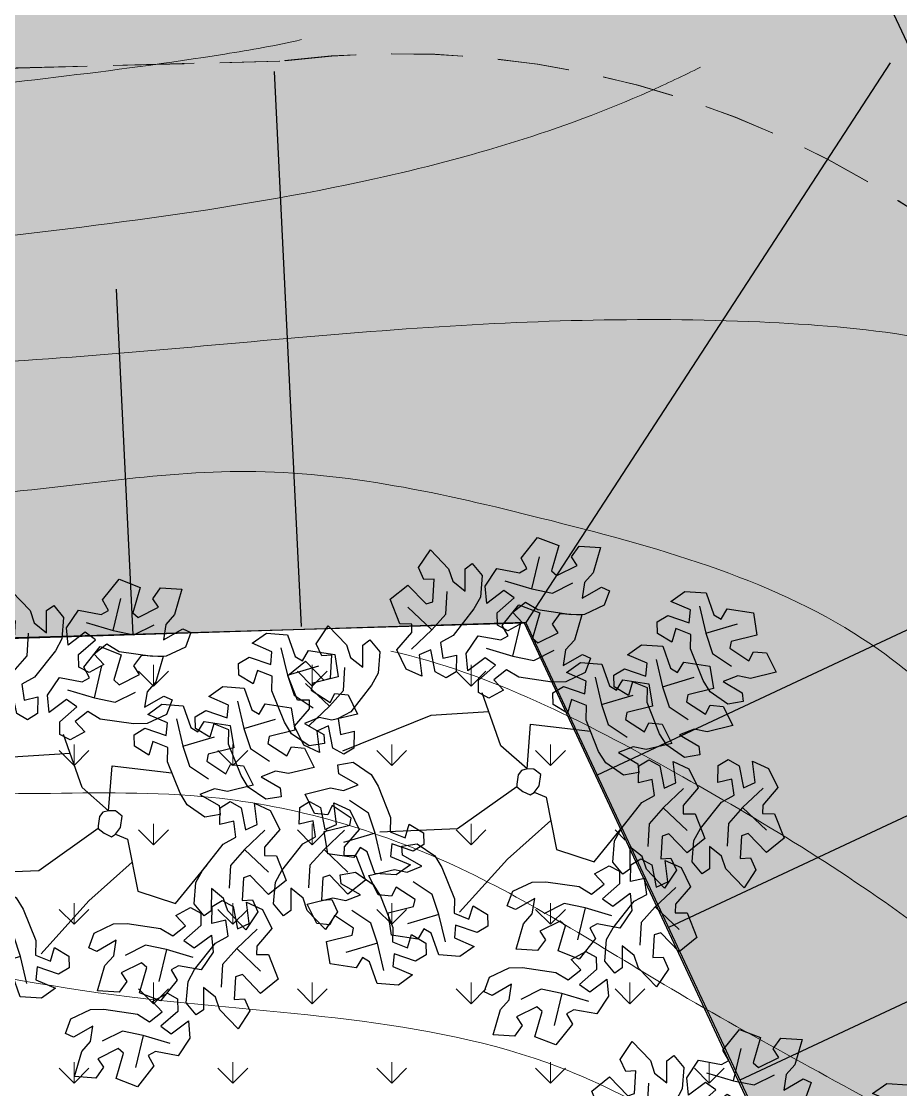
# Model space of a CAD drawing. Header units: millimetres. Extents: x 5637 to 6048, y 3385 to 3927.
# Drawn here: x 5797.06 to 5804.89, y 3636.44 to 3645.96 of the extents above; entities that cross this region are included whole.
import ezdxf

# ---------------------------------------------------------------- set-up
doc = ezdxf.new("R2010")
doc.units = ezdxf.units.MM
doc.linetypes.add('HIDDEN', pattern=[9.525, 6.35, -3.175])
doc.layers.add('Contour Lines', color=253, linetype='Continuous')
doc.layers.add('dr', color=7, linetype='Continuous', lineweight=30, true_color=0x424d8a)
doc.layers.add('hatch', color=253, linetype='Continuous', lineweight=13)
doc.layers.add('project gr', color=250, linetype='Continuous', lineweight=30)
doc.layers.add('plants1', color=7, linetype='Continuous', true_color=0x89ee5d)
pattern_1 = [(45, (2816.3681, -1263.7476), (-0.265165043, 0.265165043), []), (135, (2816.3681, -1263.7476), (-0.79549513, 0.265165043), [0.9375, -0.5625])]

# ---------------------------------------------------------------- blocks, each defined once
blk = doc.blocks.new('212')
at = {"color": 48, "linetype": 'Continuous'}
for p, q in [((2813.1601, 4856.9886), (2813.3069, 4857.1727)), ((2813.3069, 4857.1727), (2813.4948, 4857.1)), ((2812.2458, 4856.9048), (2812.3522, 4857.0638)), ((2812.3522, 4857.0638), (2812.5143, 4856.8949)), ((2813.4948, 4857.1), (2813.4298, 4856.875)), ((2813.6078, 4856.9997), (2813.6765, 4857.0958)), ((2813.6765, 4857.0958), (2813.8674, 4857.0832)), ((2813.8674, 4857.0832), (2813.8022, 4856.8583)), ((2812.6605, 4856.894), (2812.7249, 4856.9402)), ((2812.7249, 4856.9402), (2812.8134, 4856.8335)), ((2813.212, 4856.8952), (2813.1601, 4856.9886)), ((2813.1601, 4856.9886), (2813.1601, 4856.9886)), ((2813.2548, 4856.7158), (2813.3231, 4857.0011)), ((2813.4769, 4856.8331), (2813.6581, 4856.9236)), ((2813.6581, 4856.9236), (2813.6078, 4856.9997)), ((2812.2947, 4856.7971), (2812.2458, 4856.9048)), ((2812.5143, 4856.8949), (2812.5514, 4856.7833)), ((2812.6603, 4856.6959), (2812.6605, 4856.894)), ((2812.8134, 4856.8335), (2812.7975, 4856.6423)), ((2812.8385, 4856.74), (2812.9445, 4856.8973)), ((2812.9445, 4856.8973), (2813.1465, 4856.8593)), ((2813.1465, 4856.8593), (2813.212, 4856.8952)), ((2813.4298, 4856.875), (2813.4769, 4856.8331)), ((2813.8022, 4856.8583), (2813.7242, 4856.7704)), ((2811.9945, 4856.6231), (2812.1513, 4856.7495)), ((2812.1513, 4856.7495), (2812.3137, 4856.5806)), ((2812.3858, 4856.8027), (2812.2947, 4856.7971)), ((2812.3735, 4856.6005), (2812.3858, 4856.8027)), ((2812.5514, 4856.7833), (2812.6603, 4856.6959)), ((2812.853, 4856.5858), (2812.8385, 4856.74)), ((2813.0152, 4856.7872), (2813.2548, 4856.7158)), ((2813.4396, 4856.6776), (2813.621, 4856.7679)), ((2813.7242, 4856.7704), (2813.7029, 4856.6324)), ((2813.7029, 4856.6324), (2813.8746, 4856.7314)), ((2813.8746, 4856.7314), (2813.9467, 4856.6986)), ((2812.4896, 4856.4905), (2812.5021, 4856.6927)), ((2812.7975, 4856.6423), (2812.7398, 4856.5365)), ((2813.0061, 4856.7012), (2812.853, 4856.5858)), ((2812.9472, 4856.5021), (2813.0985, 4856.6346)), ((2813.0985, 4856.6346), (2813.0061, 4856.7012)), ((2813.2548, 4856.7158), (2813.4396, 4856.6776)), ((2813.9467, 4856.6986), (2813.8986, 4856.5687)), ((2814.4924, 4856.6022), (2814.6188, 4856.6919)), ((2814.6188, 4856.6919), (2814.808, 4856.6787)), ((2814.808, 4856.6787), (2814.8761, 4856.4848)), ((2812.0805, 4856.4039), (2811.9945, 4856.6231)), ((2812.3641, 4856.3496), (2812.1511, 4856.5513)), ((2812.3137, 4856.5806), (2812.3735, 4856.6005)), ((2812.7398, 4856.5365), (2812.5536, 4856.3004)), ((2812.9921, 4856.3892), (2813.139, 4856.5733)), ((2813.1974, 4856.5941), (2813.0847, 4856.5055)), ((2813.139, 4856.5733), (2813.3268, 4856.5007)), ((2813.3071, 4856.5271), (2813.1974, 4856.5941)), ((2813.8986, 4856.5687), (2813.7251, 4856.4869)), ((2814.6689, 4856.5273), (2814.4924, 4856.6022)), ((2814.748, 4856.5624), (2814.806, 4856.3193)), ((2814.9399, 4856.446), (2814.9948, 4856.5377)), ((2814.9948, 4856.5377), (2814.9948, 4856.5377)), ((2814.9948, 4856.5377), (2815.2277, 4856.5026)), ((2812.3641, 4856.3496), (2812.4896, 4856.4905)), ((2812.949, 4856.3905), (2812.9472, 4856.5021)), ((2812.9472, 4856.5021), (2812.9472, 4856.5021)), ((2813.0847, 4856.5055), (2813.1712, 4856.4132)), ((2813.3268, 4856.5007), (2813.2618, 4856.2756)), ((2813.6045, 4856.4839), (2813.3071, 4856.5271)), ((2813.4398, 4856.4003), (2813.5086, 4856.4965)), ((2813.5086, 4856.4965), (2813.6995, 4856.4839)), ((2813.7251, 4856.4869), (2813.6045, 4856.4839)), ((2813.6995, 4856.4839), (2813.6343, 4856.259)), ((2814.3713, 4856.4215), (2814.4671, 4856.4788)), ((2814.4671, 4856.4788), (2814.4671, 4856.4788)), ((2814.4671, 4856.4788), (2814.6575, 4856.4141)), ((2814.6575, 4856.4141), (2814.6689, 4856.5273)), ((2814.8761, 4856.4848), (2814.9399, 4856.446)), ((2815.2277, 4856.5026), (2815.2587, 4856.3036)), ((2811.3348, 4856.2256), (2811.4412, 4856.3846)), ((2811.4412, 4856.3846), (2811.6033, 4856.2158)), ((2812.1873, 4856.4022), (2812.0805, 4856.4039)), ((2812.0805, 4856.4039), (2812.0805, 4856.4039)), ((2812.1825, 4856.1778), (2812.3641, 4856.3496)), ((2812.1857, 4856.3275), (2812.1873, 4856.4022)), ((2813.0399, 4856.3411), (2812.949, 4856.3905)), ((2813.0441, 4856.2959), (2812.9921, 4856.3892)), ((2812.9921, 4856.3892), (2812.9921, 4856.3892)), ((2813.1712, 4856.4132), (2813.0399, 4856.3411)), ((2813.0869, 4856.1165), (2813.1551, 4856.4018)), ((2813.4901, 4856.3243), (2813.4398, 4856.4003)), ((2814.374, 4856.318), (2814.3713, 4856.4215)), ((2814.5388, 4856.3614), (2814.5021, 4856.2404)), ((2814.6718, 4856.3082), (2814.5388, 4856.3614)), ((2814.806, 4856.3193), (2815.0872, 4856.4028)), ((2811.7495, 4856.2149), (2811.8139, 4856.261)), ((2811.8139, 4856.261), (2811.9024, 4856.1543)), ((2812.0518, 4856.1715), (2812.1857, 4856.3275)), ((2812.5536, 4856.3004), (2812.4408, 4856.2389)), ((2812.6705, 4856.1407), (2812.7766, 4856.2979)), ((2812.7766, 4856.2979), (2812.9785, 4856.2599)), ((2812.9785, 4856.2599), (2813.0441, 4856.2959)), ((2813.2618, 4856.2756), (2813.3089, 4856.2338)), ((2813.3089, 4856.2338), (2813.4901, 4856.3243)), ((2813.6343, 4856.259), (2813.5562, 4856.1711)), ((2814.5021, 4856.2404), (2814.374, 4856.318)), ((2814.6687, 4856.1797), (2814.6718, 4856.3082)), ((2814.806, 4856.3193), (2814.8653, 4856.1401)), ((2815.2587, 4856.3036), (2815.0313, 4856.2473)), ((2811.3837, 4856.118), (2811.3348, 4856.2256)), ((2811.6033, 4856.2158), (2811.6404, 4856.1042)), ((2811.7493, 4856.0167), (2811.7495, 4856.2149)), ((2812.135, 4856.0011), (2812.0518, 4856.1715)), ((2812.3562, 4856.1736), (2812.2524, 4856.1268)), ((2812.3953, 4855.9763), (2812.3562, 4856.1736)), ((2812.4408, 4856.2389), (2812.4611, 4856.0971)), ((2812.8473, 4856.1879), (2813.0869, 4856.1165)), ((2813.2717, 4856.0783), (2813.4531, 4856.1686)), ((2813.5562, 4856.1711), (2813.5349, 4856.0331)), ((2814.1058, 4856.1272), (2814.2322, 4856.2169)), ((2814.2322, 4856.2169), (2814.4214, 4856.2037)), ((2814.4214, 4856.2037), (2814.4894, 4856.0098)), ((2814.78, 4855.9004), (2814.6687, 4856.1797)), ((2815.0313, 4856.2473), (2815.0186, 4856.1856)), ((2815.0186, 4856.1856), (2815.1876, 4856.0739)), ((2815.1876, 4856.0739), (2815.2283, 4856.1555)), ((2815.2283, 4856.1555), (2815.346, 4856.1441)), ((2811.0835, 4855.944), (2811.2403, 4856.0703)), ((2811.2403, 4856.0703), (2811.4027, 4855.9015)), ((2811.4748, 4856.1235), (2811.3837, 4856.118)), ((2811.4625, 4855.9214), (2811.4748, 4856.1235)), ((2811.6404, 4856.1042), (2811.7493, 4856.0167)), ((2811.9024, 4856.1543), (2811.8865, 4855.9632)), ((2812.2524, 4856.1268), (2812.2758, 4855.9365)), ((2812.4611, 4856.0971), (2812.5843, 4856.1258)), ((2812.5843, 4856.1258), (2812.5811, 4855.9761)), ((2812.685, 4855.9864), (2812.6705, 4856.1407)), ((2812.8381, 4856.1018), (2812.685, 4855.9864)), ((2812.9306, 4856.0353), (2812.8381, 4856.1018)), ((2813.0869, 4856.1165), (2813.2717, 4856.0783)), ((2813.5349, 4856.0331), (2813.7066, 4856.132)), ((2813.7066, 4856.132), (2813.7788, 4856.0993)), ((2813.7788, 4856.0993), (2813.7306, 4855.9693)), ((2814.2823, 4856.0523), (2814.1058, 4856.1272)), ((2814.3614, 4856.0874), (2814.4194, 4855.8442)), ((2814.5533, 4855.971), (2814.6082, 4856.0627)), ((2814.6082, 4856.0627), (2814.6082, 4856.0627)), ((2814.6082, 4856.0627), (2814.8411, 4856.0275)), ((2814.8653, 4856.1401), (2815.0342, 4856.0282)), ((2815.346, 4856.1441), (2815.4305, 4855.9724)), ((2811.5786, 4855.8113), (2811.5911, 4856.0136)), ((2812.2758, 4855.9365), (2812.135, 4856.0011)), ((2812.4929, 4855.922), (2812.3953, 4855.9763)), ((2812.3953, 4855.9763), (2812.3953, 4855.9763)), ((2812.5811, 4855.9761), (2812.4929, 4855.922)), ((2812.7792, 4855.9028), (2812.9306, 4856.0353)), ((2813.0294, 4855.9948), (2812.9168, 4855.9062)), ((2813.1391, 4855.9278), (2813.0294, 4855.9948)), ((2813.7306, 4855.9693), (2813.5571, 4855.8875)), ((2813.5624, 4855.9693), (2813.6887, 4856.059)), ((2813.7389, 4855.8944), (2813.5624, 4855.9693)), ((2813.6887, 4856.059), (2813.8779, 4856.0458)), ((2813.8779, 4856.0458), (2813.946, 4855.8519)), ((2813.9847, 4855.9465), (2814.0805, 4856.0038)), ((2814.0805, 4856.0038), (2814.0805, 4856.0038)), ((2814.0805, 4856.0038), (2814.2709, 4855.939)), ((2814.2709, 4855.939), (2814.2823, 4856.0523)), ((2814.4894, 4856.0098), (2814.5533, 4855.971)), ((2814.8411, 4856.0275), (2814.8721, 4855.8285)), ((2815.4305, 4855.9724), (2815.2031, 4855.9165)), ((2811.1695, 4855.7247), (2811.0835, 4855.944)), ((2811.4531, 4855.6704), (2811.2401, 4855.8721)), ((2811.4027, 4855.9015), (2811.4625, 4855.9214)), ((2811.8865, 4855.9632), (2811.8288, 4855.8573)), ((2812.781, 4855.7912), (2812.7792, 4855.9028)), ((2812.7792, 4855.9028), (2812.7792, 4855.9028)), ((2812.9168, 4855.9062), (2813.0032, 4855.8139)), ((2813.4366, 4855.8845), (2813.1391, 4855.9278)), ((2813.5571, 4855.8875), (2813.4366, 4855.8845)), ((2813.7275, 4855.7811), (2813.7389, 4855.8944)), ((2813.818, 4855.9295), (2813.8759, 4855.6863)), ((2813.9874, 4855.843), (2813.9847, 4855.9465)), ((2814.0099, 4855.8131), (2814.0648, 4855.9047)), ((2814.0648, 4855.9047), (2814.0648, 4855.9047)), ((2814.0648, 4855.9047), (2814.2976, 4855.8696)), ((2814.1522, 4855.8864), (2814.1155, 4855.7653)), ((2814.2852, 4855.8331), (2814.1522, 4855.8864)), ((2814.4194, 4855.8442), (2814.7006, 4855.9278)), ((2814.8428, 4855.7975), (2814.78, 4855.9004)), ((2815.088, 4855.9401), (2814.9578, 4855.8896)), ((2814.9578, 4855.8896), (2815.1293, 4855.7903)), ((2815.2031, 4855.9165), (2815.088, 4855.9401)), ((2811.4531, 4855.6704), (2811.5786, 4855.8113)), ((2811.8288, 4855.8573), (2811.6426, 4855.6213)), ((2812.872, 4855.7418), (2812.781, 4855.7912)), ((2812.9782, 4855.3179), (2812.8115, 4855.7908)), ((2813.0032, 4855.8139), (2812.872, 4855.7418)), ((2813.4413, 4855.7886), (2813.537, 4855.8459)), ((2813.444, 4855.6851), (2813.4413, 4855.7886)), ((2813.537, 4855.8459), (2813.537, 4855.8459)), ((2813.537, 4855.8459), (2813.7275, 4855.7811)), ((2813.946, 4855.8519), (2814.0099, 4855.8131)), ((2814.1155, 4855.7653), (2813.9874, 4855.843)), ((2814.2821, 4855.7046), (2814.2852, 4855.8331)), ((2814.2976, 4855.8696), (2814.3286, 4855.6706)), ((2814.4194, 4855.8442), (2814.4787, 4855.6651)), ((2814.8721, 4855.8285), (2814.6447, 4855.7723)), ((2815.0004, 4855.6882), (2814.8428, 4855.7975)), ((2815.1293, 4855.7903), (2815.1371, 4855.7114)), ((2811.2763, 4855.723), (2811.1695, 4855.7247)), ((2811.1695, 4855.7247), (2811.1695, 4855.7247)), ((2811.2747, 4855.6483), (2811.2763, 4855.723)), ((2813.572, 4855.6074), (2813.444, 4855.6851)), ((2813.6087, 4855.7285), (2813.572, 4855.6074)), ((2813.7418, 4855.6752), (2813.6087, 4855.7285)), ((2813.8759, 4855.6863), (2814.1571, 4855.7699)), ((2813.8759, 4855.6863), (2813.9352, 4855.5072)), ((2814.3934, 4855.4254), (2814.2821, 4855.7046)), ((2814.6447, 4855.7723), (2814.632, 4855.7106)), ((2814.632, 4855.7106), (2814.801, 4855.5989)), ((2814.801, 4855.5989), (2814.8417, 4855.6805)), ((2814.8417, 4855.6805), (2814.9593, 4855.669)), ((2815.1371, 4855.7114), (2815.0004, 4855.6882)), ((2811.1408, 4855.4924), (2811.2747, 4855.6483)), ((2811.2715, 4855.4986), (2811.4531, 4855.6704)), ((2811.6426, 4855.6213), (2811.5298, 4855.5598)), ((2812.3569, 4855.5872), (2811.5685, 4855.2697)), ((2812.8715, 4855.6204), (2812.3569, 4855.5872)), ((2813.7386, 4855.5467), (2813.7418, 4855.6752)), ((2814.1012, 4855.6144), (2814.0886, 4855.5527)), ((2814.3286, 4855.6706), (2814.1012, 4855.6144)), ((2814.4787, 4855.6651), (2814.6476, 4855.5531)), ((2814.9593, 4855.669), (2815.0439, 4855.4974)), ((2811.224, 4855.322), (2811.1408, 4855.4924)), ((2811.4452, 4855.4944), (2811.3414, 4855.4477)), ((2811.4843, 4855.2971), (2811.4452, 4855.4944)), ((2811.5298, 4855.5598), (2811.5501, 4855.4179)), ((2813.2128, 4855.1117), (2813.2443, 4855.5104)), ((2813.2443, 4855.5104), (2813.7781, 4855.4476)), ((2813.8499, 4855.2675), (2813.7386, 4855.5467)), ((2813.9352, 4855.5072), (2814.1041, 4855.3952)), ((2814.0886, 4855.5527), (2814.2575, 4855.441)), ((2814.2575, 4855.441), (2814.2982, 4855.5226)), ((2814.2982, 4855.5226), (2814.4159, 4855.5111)), ((2814.4159, 4855.5111), (2814.5004, 4855.3395)), ((2815.0439, 4855.4974), (2814.8165, 4855.4414)), ((2811.3414, 4855.4477), (2811.3648, 4855.2574)), ((2811.5501, 4855.4179), (2811.6733, 4855.4467)), ((2811.6733, 4855.4467), (2811.6701, 4855.297)), ((2814.4562, 4855.3225), (2814.3934, 4855.4254)), ((2814.7014, 4855.4651), (2814.5712, 4855.4145)), ((2814.5712, 4855.4145), (2814.7427, 4855.3153)), ((2814.8165, 4855.4414), (2814.7014, 4855.4651)), ((2811.3648, 4855.2574), (2811.224, 4855.322)), ((2814.1579, 4855.3072), (2814.0277, 4855.2566)), ((2814.2731, 4855.2835), (2814.1579, 4855.3072)), ((2814.5004, 4855.3395), (2814.2731, 4855.2835)), ((2814.6138, 4855.2132), (2814.4562, 4855.3225)), ((2814.7427, 4855.3153), (2814.7505, 4855.2364)), ((2811.5819, 4855.2429), (2811.4843, 4855.2971)), ((2811.4843, 4855.2971), (2811.4843, 4855.2971)), ((2811.6701, 4855.297), (2811.5819, 4855.2429)), ((2813.9128, 4855.1646), (2813.8499, 4855.2675)), ((2814.0277, 4855.2566), (2814.1993, 4855.1574)), ((2814.7505, 4855.2364), (2814.6138, 4855.2132)), ((2811.5287, 4855.1477), (2811.6654, 4855.171)), ((2811.5365, 4855.0688), (2811.5287, 4855.1477)), ((2811.6654, 4855.171), (2811.823, 4855.0616)), ((2813.2128, 4855.1117), (2813.1618, 4855.0989)), ((2813.274, 4855.111), (2813.2128, 4855.1117)), ((2813.3342, 4855.0624), (2813.274, 4855.111)), ((2814.0704, 4855.0552), (2813.9128, 4855.1646)), ((2814.1993, 4855.1574), (2814.207, 4855.0785)), ((2814.2047, 4854.9887), (2814.2079, 4855.1384)), ((2814.2079, 4855.1384), (2814.2962, 4855.1925)), ((2814.2962, 4855.1925), (2814.3937, 4855.1382)), ((2814.3937, 4855.1382), (2814.3937, 4855.1382)), ((2814.3937, 4855.1382), (2814.4328, 4854.9409)), ((2814.5367, 4854.9877), (2814.5133, 4855.178)), ((2814.5133, 4855.178), (2814.6541, 4855.1134)), ((2814.6541, 4855.1134), (2814.7373, 4854.943)), ((2814.9123, 4854.9911), (2814.9155, 4855.1408)), ((2814.9155, 4855.1408), (2815.0037, 4855.1949)), ((2815.0037, 4855.1949), (2815.1013, 4855.1407)), ((2815.1013, 4855.1407), (2815.1013, 4855.1407)), ((2815.1013, 4855.1407), (2815.1404, 4854.9434)), ((2815.2442, 4854.9901), (2815.2208, 4855.1804)), ((2815.2208, 4855.1804), (2815.3616, 4855.1158)), ((2815.3616, 4855.1158), (2815.4448, 4854.9454)), ((2811.708, 4854.9696), (2811.5365, 4855.0688)), ((2811.823, 4855.0616), (2811.8858, 4854.9587)), ((2813.1327, 4855.0587), (2813.122, 4854.9772)), ((2813.1618, 4855.0989), (2813.1327, 4855.0587)), ((2813.3211, 4854.9616), (2813.3342, 4855.0624)), ((2814.207, 4855.0785), (2814.0704, 4855.0552)), ((2814.3279, 4855.0174), (2814.2047, 4854.9887)), ((2814.3483, 4854.8756), (2814.3279, 4855.0174)), ((2815.0355, 4855.0199), (2814.9123, 4854.9911)), ((2815.0558, 4854.878), (2815.0355, 4855.0199)), ((2811.2353, 4854.8867), (2811.4627, 4854.9427)), ((2811.4627, 4854.9427), (2811.5778, 4854.919)), ((2811.5778, 4854.919), (2811.708, 4854.9696)), ((2811.8858, 4854.9587), (2811.9971, 4854.6795)), ((2813.1212, 4854.9531), (2812.5934, 4854.5773)), ((2813.122, 4854.9772), (2813.1212, 4854.9531)), ((2813.1212, 4854.9531), (2813.1752, 4854.9111)), ((2813.2759, 4854.9032), (2813.3211, 4854.9616)), ((2814.6066, 4854.9368), (2814.425, 4854.765)), ((2814.4328, 4854.9409), (2814.5367, 4854.9877)), ((2814.7373, 4854.943), (2814.6034, 4854.787)), ((2815.3141, 4854.9392), (2815.1325, 4854.7674)), ((2815.1404, 4854.9434), (2815.2442, 4854.9901)), ((2815.4448, 4854.9454), (2815.3109, 4854.7895)), ((2811.3199, 4854.7151), (2811.2353, 4854.8867)), ((2811.8005, 4854.719), (2811.6316, 4854.831)), ((2813.1752, 4854.9111), (2813.2407, 4854.8801)), ((2813.2407, 4854.8801), (2813.2759, 4854.9032)), ((2813.2756, 4854.9034), (2813.3837, 4854.8595)), ((2813.3837, 4854.8595), (2813.4744, 4854.394)), ((2814.2354, 4854.8141), (2814.3483, 4854.8756)), ((2814.943, 4854.8165), (2815.0558, 4854.878)), ((2811.4782, 4854.7852), (2811.4375, 4854.7036)), ((2811.6472, 4854.6735), (2811.4782, 4854.7852)), ((2814.0493, 4854.578), (2814.2354, 4854.8141)), ((2814.425, 4854.765), (2814.2995, 4854.624)), ((2814.425, 4854.765), (2814.6379, 4854.5632)), ((2814.6034, 4854.787), (2814.6017, 4854.7123)), ((2814.7568, 4854.5805), (2814.943, 4854.8165)), ((2815.1325, 4854.7674), (2815.007, 4854.6265)), ((2815.1325, 4854.7674), (2815.3455, 4854.5656)), ((2815.3109, 4854.7895), (2815.3093, 4854.7148)), ((2811.4375, 4854.7036), (2811.3199, 4854.7151)), ((2811.6345, 4854.6118), (2811.6472, 4854.6735)), ((2811.8598, 4854.5399), (2811.8005, 4854.719)), ((2811.9971, 4854.6795), (2811.994, 4854.551)), ((2813.4241, 4854.6521), (2813.038, 4854.3092)), ((2814.6017, 4854.7123), (2814.7086, 4854.7106)), ((2814.7086, 4854.7106), (2814.7086, 4854.7106)), ((2814.7086, 4854.7106), (2814.7946, 4854.4914)), ((2815.3093, 4854.7148), (2815.4161, 4854.7131)), ((2815.4161, 4854.7131), (2815.4161, 4854.7131)), ((2815.4161, 4854.7131), (2815.5021, 4854.4938)), ((2811.4071, 4854.5556), (2811.6345, 4854.6118)), ((2811.4381, 4854.3566), (2811.4071, 4854.5556)), ((2811.8598, 4854.5399), (2811.5786, 4854.4563)), ((2811.9178, 4854.2967), (2811.8598, 4854.5399)), ((2812.5934, 4854.5773), (2811.9016, 4854.5479)), ((2811.994, 4854.551), (2812.127, 4854.4977)), ((2812.127, 4854.4977), (2812.1637, 4854.6188)), ((2812.1637, 4854.6188), (2812.2918, 4854.5412)), ((2812.2918, 4854.5412), (2812.2945, 4854.4377)), ((2813.8088, 4854.2844), (2814.0911, 4854.6307)), ((2813.9916, 4854.4722), (2814.0493, 4854.578)), ((2814.2995, 4854.624), (2814.287, 4854.4218)), ((2814.6991, 4854.4746), (2814.7568, 4854.5805)), ((2815.007, 4854.6265), (2814.9945, 4854.4242)), ((2812.0083, 4854.4451), (2811.9969, 4854.3318)), ((2812.1987, 4854.3803), (2812.0083, 4854.4451)), ((2812.0969, 4854.4225), (2812.2335, 4854.4458)), ((2812.2335, 4854.4458), (2812.3911, 4854.3364)), ((2813.9757, 4854.281), (2813.9916, 4854.4722)), ((2814.4156, 4854.514), (2814.4033, 4854.3118)), ((2814.4753, 4854.5339), (2814.4156, 4854.514)), ((2814.6377, 4854.3651), (2814.4753, 4854.5339)), ((2814.7946, 4854.4914), (2814.6377, 4854.3651)), ((2814.6832, 4854.2835), (2814.6991, 4854.4746)), ((2815.1231, 4854.5164), (2815.1109, 4854.3143)), ((2815.1829, 4854.5363), (2815.1231, 4854.5164)), ((2815.3453, 4854.3675), (2815.1829, 4854.5363)), ((2815.5021, 4854.4938), (2815.3453, 4854.3675)), ((2811.671, 4854.3215), (2811.4381, 4854.3566)), ((2811.7259, 4854.4131), (2811.671, 4854.3215)), ((2811.7898, 4854.3744), (2811.7259, 4854.4131)), ((2811.8578, 4854.1804), (2811.7898, 4854.3744)), ((2812.1046, 4854.3436), (2812.0969, 4854.4225)), ((2812.2945, 4854.4377), (2812.1987, 4854.3803)), ((2812.1987, 4854.3803), (2812.1987, 4854.3803)), ((2813.4744, 4854.394), (2813.8088, 4854.2844)), ((2814.1288, 4854.4186), (2814.1286, 4854.2205)), ((2814.2376, 4854.3312), (2814.1288, 4854.4186)), ((2814.8363, 4854.4211), (2814.8361, 4854.2229)), ((2814.9451, 4854.3336), (2814.8363, 4854.4211)), ((2811.671, 4854.3215), (2811.671, 4854.3215)), ((2811.9969, 4854.3318), (2812.1734, 4854.2569)), ((2812.1734, 4854.2569), (2812.047, 4854.1672)), ((2812.2761, 4854.2444), (2812.1046, 4854.3436)), ((2812.3911, 4854.3364), (2812.454, 4854.2335)), ((2813.038, 4854.3092), (2812.6121, 4853.8368)), ((2814.0642, 4854.1743), (2813.9757, 4854.281)), ((2814.1343, 4854.1079), (2814.1375, 4854.2576)), ((2814.1375, 4854.2576), (2814.2258, 4854.3117)), ((2814.2258, 4854.3117), (2814.3233, 4854.2575)), ((2814.2747, 4854.2196), (2814.2376, 4854.3312)), ((2814.3233, 4854.2575), (2814.3233, 4854.2575)), ((2814.3233, 4854.2575), (2814.3624, 4854.0601)), ((2814.4033, 4854.3118), (2814.4943, 4854.3174)), ((2814.4662, 4854.1069), (2814.4428, 4854.2972)), ((2814.4428, 4854.2972), (2814.5837, 4854.2326)), ((2814.4943, 4854.3174), (2814.5432, 4854.2097)), ((2814.7717, 4854.1768), (2814.6832, 4854.2835)), ((2814.9823, 4854.222), (2814.9451, 4854.3336)), ((2815.1109, 4854.3143), (2815.2019, 4854.3198)), ((2815.2019, 4854.3198), (2815.2508, 4854.2122)), ((2811.5489, 4854.1676), (2811.6856, 4854.1909)), ((2811.5567, 4854.0887), (2811.5489, 4854.1676)), ((2811.6856, 4854.1909), (2811.8432, 4854.0815)), ((2811.8035, 4854.1615), (2812.0308, 4854.2175)), ((2811.888, 4853.9899), (2811.8035, 4854.1615)), ((2812.047, 4854.1672), (2811.8578, 4854.1804)), ((2812.0308, 4854.2175), (2812.146, 4854.1938)), ((2812.146, 4854.1938), (2812.2761, 4854.2444)), ((2812.454, 4854.2335), (2812.5653, 4853.9543)), ((2813.8122, 4854.1772), (2813.9435, 4854.2493)), ((2813.8987, 4854.0849), (2813.8122, 4854.1772)), ((2813.9435, 4854.2493), (2814.0344, 4854.1999)), ((2814.0344, 4854.1999), (2814.0362, 4854.0883)), ((2814.1286, 4854.2205), (2814.0642, 4854.1743)), ((2814.4369, 4854.0507), (2814.2747, 4854.2196)), ((2814.5432, 4854.2097), (2814.4369, 4854.0507)), ((2814.5837, 4854.2326), (2814.6669, 4854.0622)), ((2814.8361, 4854.2229), (2814.7717, 4854.1768)), ((2815.1444, 4854.0532), (2814.9823, 4854.222)), ((2815.2508, 4854.2122), (2815.1444, 4854.0532)), ((2811.7282, 4853.9895), (2811.5567, 4854.0887)), ((2811.8432, 4854.0815), (2811.906, 4853.9786)), ((2812.3687, 4853.9938), (2812.1998, 4854.1058)), ((2813.0848, 4854.0218), (2813.2583, 4854.1036)), ((2813.2583, 4854.1036), (2813.3789, 4854.1066)), ((2813.3789, 4854.1066), (2813.6763, 4854.0633)), ((2813.6763, 4854.0633), (2813.786, 4853.9963)), ((2813.786, 4853.9963), (2813.8987, 4854.0849)), ((2814.0362, 4854.0883), (2813.8849, 4853.9558)), ((2814.0362, 4854.0883), (2814.0362, 4854.0883)), ((2814.2575, 4854.1367), (2814.1343, 4854.1079)), ((2814.2779, 4853.9948), (2814.2575, 4854.1367)), ((2814.3624, 4854.0601), (2814.4662, 4854.1069)), ((2811.5981, 4853.9389), (2811.7282, 4853.9895)), ((2812.0057, 4853.9784), (2811.888, 4853.9899)), ((2811.906, 4853.9786), (2812.0173, 4853.6994)), ((2812.0464, 4854.06), (2812.0057, 4853.9784)), ((2812.2153, 4853.9483), (2812.0464, 4854.06)), ((2812.428, 4853.8147), (2812.3687, 4853.9938)), ((2813.0367, 4853.8918), (2813.0848, 4854.0218)), ((2813.9773, 4853.8893), (2814.1304, 4854.0047)), ((2814.1304, 4854.0047), (2814.1449, 4853.8504)), ((2814.165, 4853.9333), (2814.2779, 4853.9948)), ((2814.5362, 4854.056), (2814.3546, 4853.8842)), ((2814.6669, 4854.0622), (2814.533, 4853.9063)), ((2811.2556, 4853.9066), (2811.4829, 4853.9626)), ((2811.3401, 4853.735), (2811.2556, 4853.9066)), ((2811.4829, 4853.9626), (2811.5981, 4853.9389)), ((2811.9753, 4853.8304), (2812.2027, 4853.8866)), ((2812.2027, 4853.8866), (2812.2153, 4853.9483)), ((2812.5653, 4853.9543), (2812.5621, 4853.8258)), ((2812.6951, 4853.7725), (2812.7318, 4853.8936)), ((2812.7318, 4853.8936), (2812.8599, 4853.8159)), ((2813.1088, 4853.8591), (2813.0367, 4853.8918)), ((2813.2805, 4853.958), (2813.1088, 4853.8591)), ((2813.2593, 4853.82), (2813.2805, 4853.958)), ((2813.5438, 4853.9128), (2813.3624, 4853.8225)), ((2813.7286, 4853.8746), (2813.5438, 4853.9128)), ((2813.7286, 4853.8746), (2813.6603, 4853.5893)), ((2813.9682, 4853.8032), (2813.7286, 4853.8746)), ((2813.8849, 4853.9558), (2813.9773, 4853.8893)), ((2813.9788, 4853.6973), (2814.165, 4853.9333)), ((2814.3546, 4853.8842), (2814.2291, 4853.7433)), ((2814.3546, 4853.8842), (2814.5675, 4853.6824)), ((2814.533, 4853.9063), (2814.5313, 4853.8315)), ((2811.4985, 4853.8051), (2811.4577, 4853.7235)), ((2811.6674, 4853.6934), (2811.4985, 4853.8051)), ((2811.8207, 4853.7389), (2811.6518, 4853.8509)), ((2812.0063, 4853.6314), (2811.9753, 4853.8304)), ((2812.428, 4853.8147), (2812.1468, 4853.7311)), ((2812.4859, 4853.5715), (2812.428, 4853.8147)), ((2812.5621, 4853.8258), (2812.6951, 4853.7725)), ((2812.8599, 4853.8159), (2812.8626, 4853.7125)), ((2813.1812, 4853.7321), (2813.2593, 4853.82)), ((2814.1449, 4853.8504), (2814.0389, 4853.6932)), ((2814.5313, 4853.8315), (2814.6381, 4853.8298)), ((2814.6381, 4853.8298), (2814.6381, 4853.8298)), ((2814.6381, 4853.8298), (2814.7242, 4853.6106)), ((2811.4577, 4853.7235), (2811.3401, 4853.735)), ((2811.6547, 4853.6317), (2811.6674, 4853.6934)), ((2811.88, 4853.5598), (2811.8207, 4853.7389)), ((2812.0173, 4853.6994), (2812.0142, 4853.5709)), ((2812.294, 4853.6879), (2812.2391, 4853.5963)), ((2812.3579, 4853.6491), (2812.294, 4853.6879)), ((2812.5764, 4853.7199), (2812.565, 4853.6066)), ((2812.7669, 4853.6551), (2812.5764, 4853.7199)), ((2812.8626, 4853.7125), (2812.7669, 4853.6551)), ((2813.116, 4853.5072), (2813.1812, 4853.7321)), ((2813.5065, 4853.7573), (2813.3253, 4853.6668)), ((2813.4886, 4853.4904), (2813.5536, 4853.7155)), ((2813.5536, 4853.7155), (2813.5065, 4853.7573)), ((2813.8369, 4853.7312), (2813.7714, 4853.6952)), ((2813.7714, 4853.6952), (2813.8233, 4853.6019)), ((2814.0389, 4853.6932), (2813.8369, 4853.7312)), ((2813.9212, 4853.5914), (2813.9788, 4853.6973)), ((2814.2291, 4853.7433), (2814.2165, 4853.541)), ((2811.4273, 4853.5755), (2811.6547, 4853.6317)), ((2812.2391, 4853.5963), (2812.0063, 4853.6314)), ((2812.1472, 4853.5176), (2812.1839, 4853.6387)), ((2812.1839, 4853.6387), (2812.312, 4853.561)), ((2812.2391, 4853.5963), (2812.2391, 4853.5963)), ((2812.426, 4853.4552), (2812.3579, 4853.6491)), ((2812.565, 4853.6066), (2812.7415, 4853.5317)), ((2812.7669, 4853.6551), (2812.7669, 4853.6551)), ((2813.3756, 4853.5908), (2813.3069, 4853.4946)), ((2813.3253, 4853.6668), (2813.3756, 4853.5908)), ((2813.8233, 4853.6019), (2813.6765, 4853.4178)), ((2813.8233, 4853.6019), (2813.8233, 4853.6019)), ((2813.9052, 4853.4003), (2813.9212, 4853.5914)), ((2814.3451, 4853.6332), (2814.3329, 4853.4311)), ((2814.4049, 4853.6531), (2814.3451, 4853.6332)), ((2814.5673, 4853.4843), (2814.4049, 4853.6531)), ((2814.7242, 4853.6106), (2814.5673, 4853.4843)), ((2811.4583, 4853.3765), (2811.4273, 4853.5755)), ((2811.88, 4853.5598), (2811.5988, 4853.4762)), ((2811.938, 4853.3166), (2811.88, 4853.5598)), ((2812.0142, 4853.5709), (2812.1472, 4853.5176)), ((2812.312, 4853.561), (2812.3147, 4853.4576)), ((2812.7415, 4853.5317), (2812.6152, 4853.442)), ((2813.3069, 4853.4946), (2813.116, 4853.5072)), ((2814.0583, 4853.5378), (2814.0582, 4853.3397)), ((2814.1672, 4853.4504), (2814.0583, 4853.5378)), ((2811.7461, 4853.433), (2811.6912, 4853.3414)), ((2811.81, 4853.3942), (2811.7461, 4853.433)), ((2812.0285, 4853.465), (2812.0171, 4853.3517)), ((2812.2189, 4853.4002), (2812.0285, 4853.465)), ((2812.3147, 4853.4576), (2812.2189, 4853.4002)), ((2812.2189, 4853.4002), (2812.2189, 4853.4002)), ((2812.6152, 4853.442), (2812.426, 4853.4552)), ((2813.6765, 4853.4178), (2813.4886, 4853.4904)), ((2813.6058, 4853.4136), (2813.7371, 4853.4856)), ((2813.6923, 4853.3212), (2813.6058, 4853.4136)), ((2813.7371, 4853.4856), (2813.828, 4853.4362)), ((2813.828, 4853.4362), (2813.8298, 4853.3246)), ((2813.9937, 4853.2935), (2813.9052, 4853.4003)), ((2814.2043, 4853.3388), (2814.1672, 4853.4504)), ((2814.3329, 4853.4311), (2814.4239, 4853.4366)), ((2814.4239, 4853.4366), (2814.4728, 4853.3289)), ((2811.6912, 4853.3414), (2811.4583, 4853.3765)), ((2811.6912, 4853.3414), (2811.6912, 4853.3414)), ((2811.8781, 4853.2003), (2811.81, 4853.3942)), ((2812.0171, 4853.3517), (2812.1936, 4853.2768)), ((2812.8784, 4853.2581), (2813.0519, 4853.3399)), ((2813.0519, 4853.3399), (2813.1724, 4853.3429)), ((2813.1724, 4853.3429), (2813.4699, 4853.2996)), ((2813.5796, 4853.2327), (2813.6923, 4853.3212)), ((2813.8298, 4853.3246), (2813.6785, 4853.1921)), ((2813.8298, 4853.3246), (2813.8298, 4853.3246)), ((2814.0582, 4853.3397), (2813.9937, 4853.2935)), ((2814.3664, 4853.1699), (2814.2043, 4853.3388)), ((2814.4728, 4853.3289), (2814.3664, 4853.1699)), ((2812.1936, 4853.2768), (2812.0672, 4853.1871)), ((2812.8302, 4853.1281), (2812.8784, 4853.2581)), ((2813.4699, 4853.2996), (2813.5796, 4853.2327)), ((2813.7709, 4853.1256), (2813.924, 4853.241)), ((2813.924, 4853.241), (2813.9385, 4853.0867)), ((2812.0672, 4853.1871), (2811.8781, 4853.2003)), ((2812.9024, 4853.0954), (2812.8302, 4853.1281)), ((2813.0741, 4853.1943), (2812.9024, 4853.0954)), ((2813.0528, 4853.0563), (2813.0741, 4853.1943)), ((2813.3374, 4853.1492), (2813.156, 4853.0589)), ((2813.5222, 4853.1109), (2813.3374, 4853.1492)), ((2813.6785, 4853.1921), (2813.7709, 4853.1256)), ((2812.9748, 4852.9684), (2813.0528, 4853.0563)), ((2813.5222, 4853.1109), (2813.4539, 4852.8256)), ((2813.7618, 4853.0396), (2813.5222, 4853.1109)), ((2813.9385, 4853.0867), (2813.8325, 4852.9295)), ((2812.9096, 4852.7435), (2812.9748, 4852.9684)), ((2813.3001, 4852.9936), (2813.1189, 4852.9031)), ((2813.2822, 4852.7267), (2813.3472, 4852.9518)), ((2813.3472, 4852.9518), (2813.3001, 4852.9936)), ((2813.6305, 4852.9675), (2813.565, 4852.9315)), ((2813.565, 4852.9315), (2813.6169, 4852.8382)), ((2813.8325, 4852.9295), (2813.6305, 4852.9675)), ((2813.1692, 4852.8271), (2813.1005, 4852.7309)), ((2813.1189, 4852.9031), (2813.1692, 4852.8271)), ((2813.6169, 4852.8382), (2813.4701, 4852.6541)), ((2813.6169, 4852.8382), (2813.6169, 4852.8382)), ((2813.1005, 4852.7309), (2812.9096, 4852.7435)), ((2813.4701, 4852.6541), (2813.2822, 4852.7267))]:
    blk.add_line(p, q, dxfattribs=at)
at = {"layer": 'plants1', "color": 48, "linetype": 'Continuous'}
blk.add_line((2813.2128, 4855.1117), (2812.9782, 4855.3179), dxfattribs=at)

msp = doc.modelspace()

# ---------------------------------------------------------------- hatches: boundary and pattern name
at = {"layer": 'hatch'}
h = msp.add_hatch(dxfattribs=at)
h.set_pattern_fill('ANSI31', color=256, scale=8, style=0)
h.set_pattern_definition([(45, (2816.3681, -1263.7476), (-0.70710678, 0.70710678), [])])
edge = h.paths.add_edge_path()
edge.add_arc((5796.8019, 3658.9007), 4.8122, 23.97586, 83.97586, ccw=False)
edge.add_line((5801.1989, 3660.8562), (5827.195, 3605.149))
edge.add_arc((5822.4955, 3602.9559), 5.1861, -3.82348, 25.01643, ccw=False)
edge.add_line((5827.67, 3602.61), (5827.229, 3592.865))
edge.add_arc((5831.6373, 3591.7187), 4.5549, 165.42381, 214.42283)
edge.add_line((5827.8801, 3589.1438), (5842.1987, 3558.5311))
edge.add_arc((6057.3742, 3663.9285), 239.602, 206.096573, 206.967843)
edge.add_line((5843.8263, 3555.2713), (5845.5235, 3552.8595))
edge.add_line((5845.5235, 3552.8595), (5849.5724, 3547.7551))
edge.add_line((5849.5724, 3547.7551), (5850.6919, 3546.4841))
edge.add_line((5850.6919, 3546.4841), (5851.201, 3546.0602))
edge.add_line((5851.201, 3546.0602), (5852.5843, 3545.2828))
edge.add_line((5852.5843, 3545.2828), (5866.6042, 3540.0022))
edge.add_line((5866.6042, 3540.0022), (5867.4324, 3539.5689))
edge.add_line((5867.4324, 3539.5689), (5868.9186, 3538.1098))
edge.add_line((5868.9186, 3538.1098), (5866.3675, 3543.9441))
edge.add_line((5866.3675, 3543.9441), (5855.3067, 3547.8735))
edge.add_arc((5857.9518, 3555.3192), 7.9015, 220.23528, 250.44203, ccw=False)
edge.add_line((5851.9198, 3550.2154), (5847.948, 3555.0698))
edge.add_arc((5897.4021, 3591.6081), 61.4879, 213.296728, 216.458127, ccw=False)
edge.add_line((5846.0082, 3557.8527), (5835.7707, 3581.1548))
edge.add_line((5835.7707, 3581.1548), (5831.1457, 3589.7964))
edge.add_arc((5844.0492, 3593.7464), 13.4946, 179.28798, 197.02021, ccw=False)
edge.add_line((5830.5557, 3593.9141), (5830.9896, 3603.0637))
edge.add_arc((5824.4283, 3603.3749), 6.5687, 357.28469, 381.22262)
edge.add_line((5830.5515, 3605.7527), (5806.254, 3657.8409))
edge.add_arc((5810.8824, 3659.9999), 5.1072, 111.65044, 205.00751, ccw=False)
edge.add_line((5808.9982, 3664.7467), (5797.3069, 3663.6863))
at = {"layer": 'plants1'}
h = msp.add_hatch(dxfattribs=at)
h.set_pattern_fill('ANSI38', color=256, scale=3, style=0)
h.set_pattern_definition(pattern_1)
edge = h.paths.add_edge_path()
edge.add_line((5867.34, 3539.4016), (5867.9205, 3539.0129))
edge.add_line((5867.9205, 3539.0129), (5868.3076, 3538.6455))
edge.add_line((5868.3076, 3538.6455), (5868.7519, 3538.1479))
edge.add_line((5868.7519, 3538.1479), (5869.0415, 3537.7423))
edge.add_line((5869.0415, 3537.7423), (5873.6365, 3527.954))
edge.add_line((5873.6365, 3527.954), (5903.83, 3542.0081))
edge.add_line((5903.83, 3542.0081), (5918.2915, 3541.2623))
edge.add_line((5918.2915, 3541.2623), (5941.162, 3551.495))
edge.add_line((5941.162, 3551.495), (5950.4831, 3563.8524))
edge.add_line((5950.4831, 3563.8524), (5964.2748, 3570.2305))
edge.add_line((5964.2748, 3570.2305), (5965.7412, 3570.8701))
edge.add_arc((5969.4272, 3564.866), 7.0453, 27.80089, 121.54638, ccw=False)
edge.add_arc((5969.675, 3565.2046), 6.6708, -45.77841, 26.22115, ccw=False)
edge.add_line((5974.3274, 3560.424), (5968.6933, 3565.0527))
edge.add_line((5968.6933, 3565.0527), (5960.2948, 3566.7358))
edge.add_line((5960.2948, 3566.7358), (5952.8625, 3563.4091))
edge.add_line((5952.8625, 3563.4091), (5951.1759, 3562.582))
edge.add_line((5951.1759, 3562.582), (5941.9997, 3550.4447))
edge.add_line((5941.9997, 3550.4447), (5918.5346, 3539.9421))
edge.add_line((5918.5346, 3539.9421), (5904.7077, 3540.6969))
edge.add_line((5904.7077, 3540.6969), (5873.0148, 3526.2825))
edge.add_line((5873.0148, 3526.2825), (5867.4745, 3538.1143))
edge.add_line((5867.4745, 3538.1143), (5850.7568, 3543.6974))
edge.add_line((5850.7568, 3543.6974), (5843.6617, 3553.6137))
edge.add_arc((5860.0915, 3565.3693), 20.2023, 201.39527, 215.58393, ccw=False)
edge.add_line((5841.2815, 3557.9995), (5825.6335, 3591.3345))
edge.add_line((5825.6335, 3591.3345), (5826.2431, 3603.8279))
edge.add_line((5826.2431, 3603.8279), (5807.9322, 3643.2125))
edge.add_line((5807.9322, 3643.2125), (5807.5443, 3643.0187))
edge.add_line((5807.5443, 3643.0187), (5797.9834, 3663.1782))
edge.add_line((5797.9834, 3663.1782), (5798.2207, 3663.2308))
edge.add_line((5798.2207, 3663.2308), (5798.4305, 3663.244))
edge.add_arc((5796.4713, 3658.6814), 4.9654, 43.28191, 66.76041, ccw=False)
edge.add_arc((5798.4192, 3659.9306), 2.7244, 20.33157, 52.27835, ccw=False)
edge.add_line((5800.9739, 3660.8773), (5827.0198, 3605.0634))
edge.add_arc((5822.5809, 3602.992), 4.8985, -5.63847, 25.01647, ccw=False)
edge.add_line((5827.4557, 3602.5107), (5827.0268, 3592.3414))
edge.add_arc((5831.4421, 3591.7535), 4.4542, 172.41517, 196.75755)
edge.add_line((5827.177, 3590.4692), (5842.181, 3557.9258))
edge.add_line((5842.181, 3557.9258), (5843.9318, 3555.5876))
edge.add_line((5843.9318, 3555.5876), (5844.4583, 3554.7327))
edge.add_line((5844.4583, 3554.7327), (5845.5115, 3553.1462))
edge.add_line((5845.5115, 3553.1462), (5846.2267, 3552.1473))
edge.add_line((5846.2267, 3552.1473), (5850.021, 3546.9752))
edge.add_arc((5853.5932, 3549.5959), 4.4304, 216.26476, 225.9659)
edge.add_arc((5856.0056, 3552.091), 7.901, 225.9659, 233.19828)
edge.add_arc((5852.8654, 3547.8936), 2.659, 233.19828, 246.10248)
edge.add_arc((5864.5482, 3574.2605), 31.4981, 246.10248, 247.39463)
edge.add_line((5852.4409, 3545.1822), (5866.9187, 3539.6234))
edge.add_line((5866.9187, 3539.6234), (5867.34, 3539.4016))
h = msp.add_hatch(dxfattribs=at)
h.set_pattern_fill('ANSI38', color=256, scale=3, style=0)
h.set_pattern_definition(pattern_1)
edge = h.paths.add_edge_path()
edge.add_line((5725.3638, 3655.929), (5797.2855, 3662.6908))
edge.add_line((5797.2855, 3662.6908), (5824.8068, 3603.2379))
edge.add_line((5824.8068, 3603.2379), (5824.2281, 3590.8801))
edge.add_line((5824.2281, 3590.8801), (5841.2298, 3554.4382))
edge.add_line((5841.2298, 3554.4382), (5849.6016, 3542.4688))
edge.add_line((5849.6016, 3542.4688), (5866.5608, 3537.0675))
edge.add_line((5866.5608, 3537.0675), (5872.4411, 3524.3818))
edge.add_line((5872.4411, 3524.3818), (5904.7068, 3539.0946))
edge.add_line((5904.7068, 3539.0946), (5918.1881, 3538.4642))
edge.add_line((5918.1881, 3538.4642), (5942.734, 3549.5127))
edge.add_line((5942.734, 3549.5127), (5952.3037, 3561.8596))
edge.add_line((5952.3037, 3561.8596), (5960.5734, 3565.6103))
edge.add_line((5960.5734, 3565.6103), (5967.9295, 3564.0349))
edge.add_line((5967.9295, 3564.0349), (5968.8219, 3563.4701))
edge.add_line((5968.8219, 3563.4701), (5964.5405, 3561.4618))
edge.add_line((5964.5405, 3561.4618), (5955.8447, 3557.4705))
edge.add_line((5955.8447, 3557.4705), (5946.3585, 3544.9477))
edge.add_line((5946.3585, 3544.9477), (5919.8451, 3533.0747))
edge.add_line((5919.8451, 3533.0747), (5906.0983, 3533.7568))
edge.add_line((5906.0983, 3533.7568), (5874.5935, 3519.4365))
edge.add_arc((5872.3722, 3524.3235), 5.3681, 204.02769, 294.44386, ccw=False)
edge.add_line((5867.4692, 3522.1377), (5862.4626, 3532.3299))
edge.add_line((5862.4626, 3532.3299), (5846.4433, 3537.9825))
edge.add_line((5846.4433, 3537.9825), (5836.4729, 3552.3417))
edge.add_line((5836.4729, 3552.3417), (5835.0144, 3554.6442))
edge.add_line((5835.0144, 3554.6442), (5818.8669, 3589.8413))
edge.add_line((5818.8669, 3589.8413), (5819.5207, 3602.2738))
edge.add_line((5819.5207, 3602.2738), (5801.5531, 3640.6043))
edge.add_line((5801.5531, 3640.6043), (5788.2949, 3640.1867))
edge.add_line((5788.2949, 3640.1867), (5786.9118, 3635.3352))
edge.add_line((5786.9118, 3635.3352), (5741.7205, 3631.4368))
edge.add_line((5741.7205, 3631.4368), (5726.6478, 3641.0072))
edge.add_line((5726.6478, 3641.0072), (5725.3638, 3655.929))
at = {"layer": 'plants1', "lineweight": 9}
h = msp.add_hatch(dxfattribs=at)
h.set_pattern_fill('GRASS', color=3, style=0)
h.set_pattern_definition([(90, (2816.3681, -1263.7476), (-0.70710678, 0.70710678), [0.1875, -1.22671356]), (45, (2816.3681, -1263.7476), (-0.70710678, 0.70710678), [0.1875, -0.8125]), (135, (2816.3681, -1263.7476), (-0.70710678, -0.70710678), [0.1875, -0.8125])])
h.paths.add_polyline_path([(5800.6811, 3640.5769), (5788.2949, 3640.1867), (5786.9118, 3635.3352), (5780.8654, 3634.8136), (5780.8655, 3634.8002), (5782.2061, 3619.2011), (5782.6069, 3619.2343), (5783.0439, 3614.3989), (5812.5021, 3616.946), (5801.5436, 3640.5972)])

# ---------------------------------------------------------------- linework, layer by layer
at = {"layer": 'Contour Lines', "lineweight": 5, "ltscale": 0.5}
for points in [[(5730.0442, 3668.5422), (5733.9905, 3666.0056), (5736.2225, 3663.6176), (5737.9516, 3660.5383), (5739.0833, 3655.8879), (5739.5548, 3653.9083), (5740.0612, 3652.0464), (5741.13, 3650.7895), (5742.8276, 3650.2554), (5744.7767, 3649.6898), (5747.1344, 3649.2499), (5750.4731, 3649.4035), (5752.7994, 3649.5606), (5756.509, 3649.5606), (5760.5071, 3649.4015), (5765.9983, 3648.7362), (5769.721, 3648.5418), (5773.1936, 3648.875), (5777.0551, 3648.1809), (5780.1119, 3646.7932), (5782.0802, 3645.5855), (5783.6978, 3644.8453), (5785.783, 3644.1636), (5788.7062, 3643.6182), (5792.1166, 3643.0338), (5797.0891, 3642.9381), (5800.4878, 3643.2186), (5803.6371, 3643.2809), (5806.3187, 3642.7823), (5808.096, 3641.8784), (5808.8832, 3641.6253)], [(5814.0846, 3626.0944), (5812.6593, 3627.3381), (5810.4194, 3629.8256), (5808.2475, 3631.5668), (5805.2518, 3633.5396), (5801.4509, 3634.9506), (5798.6274, 3635.7104), (5796.2745, 3635.9637), (5793.1614, 3636.7597), (5790.6636, 3637.411), (5788.7813, 3638.6773), (5786.5369, 3640.7035), (5785.4148, 3641.3185), (5784.184, 3641.4633)], [(5783.6511, 3640.6305), (5785.3991, 3639.7569), (5786.8038, 3638.1033), (5788.4894, 3636.8865), (5790.893, 3635.7633), (5796.9799, 3634.3905), (5801.516, 3633.293), (5804.2005, 3631.9826), (5806.5728, 3631.0466), (5808.0087, 3630.017), (5811.7857, 3627.3339), (5813.0655, 3625.6491), (5814.2204, 3624.5259), (5814.9071, 3623.9019)]]:
    msp.add_spline(points, degree=3, dxfattribs=at)
for points, knots in [([(5789.7282, 3644.817), (5790.635, 3644.8207), (5792.709, 3644.967), (5795.7405, 3645.2815), (5798.0942, 3645.5298), (5799.3315, 3645.7425), (5799.5559, 3645.7949)], [23.46299, 23.46299, 23.46299, 23.46299, 28.90103, 35.752015, 41.80074, 43.177686, 43.177686, 43.177686, 43.177686]), ([(5788.5978, 3644.1815), (5789.1038, 3644.0391), (5790.6391, 3643.5526), (5793.2602, 3643.606), (5796.6067, 3644.0134), (5799.7449, 3644.3574), (5802.0397, 3645.0347), (5802.9581, 3645.4743), (5803.1085, 3645.5492)], [135.193257, 135.193257, 135.193257, 135.193257, 138.342658, 144.868437, 150.605886, 158.64923, 163.782148, 164.796683, 164.796683, 164.796683, 164.796683]), ([(5789.0204, 3643.0424), (5789.1133, 3643.0147), (5790.368, 3642.6375), (5792.8453, 3641.787), (5796.2211, 3641.5754), (5799.2223, 3642.1219), (5801.9019, 3641.5018), (5804.5808, 3640.7574), (5806.659, 3638.3902), (5808.1663, 3635.9039), (5810.0047, 3634.9197), (5810.7008, 3634.5471)], [150.457954, 150.457954, 150.457954, 150.457954, 151.03872, 158.31241, 166.115122, 171.047876, 176.375644, 182.493972, 187.190477, 194.852233, 199.52183, 199.52183, 199.52183, 199.52183]), ([(5786.5263, 3642.1033), (5786.6939, 3641.9974), (5787.6517, 3641.3565), (5789.6753, 3639.4764), (5793.601, 3638.2326), (5797.7736, 3637.1258), (5801.4995, 3637.0917), (5804.031, 3635.4043), (5806.4476, 3634.122), (5808.8201, 3632.4795), (5810.6844, 3630.8415), (5811.9205, 3629.5741), (5812.6313, 3629.1432), (5812.9178, 3628.9695)], [11.098743, 11.098743, 11.098743, 11.098743, 12.288412, 18.017357, 27.455008, 36.386265, 44.142898, 48.991699, 54.279547, 60.630414, 66.214554, 69.181746, 71.185219, 71.185219, 71.185219, 71.185219]), ([(5812.1642, 3630.7596), (5811.7266, 3631.1262), (5810.3218, 3632.303), (5808.1016, 3634.204), (5805.3763, 3635.9765), (5802.9582, 3637.2291), (5800.9606, 3638.5419), (5798.506, 3639.2611), (5795.7333, 3638.8618), (5793.0963, 3640.0615), (5790.4968, 3640.5715), (5789.1517, 3641.656), (5788.453, 3642.0864), (5788.4254, 3642.1033)], [0, 0, 0, 0, 3.425809, 10.996733, 17.516042, 22.872106, 27.336459, 31.805192, 37.895743, 43.581231, 48.824683, 53.540818, 53.734712, 53.734712, 53.734712, 53.734712]), ([(5800.3527, 3640.3497), (5801.2384, 3640.1507), (5802.864, 3639.3141), (5805.0037, 3638.0203), (5806.6166, 3636.6001), (5807.9108, 3634.8725), (5809.8594, 3634.1408), (5810.9871, 3633.217), (5811.4562, 3632.8327)], [4.305672, 4.305672, 4.305672, 4.305672, 9.80215, 15.014978, 19.349599, 22.631692, 27.733578, 31.367002, 31.367002, 31.367002, 31.367002]), ([(5766.6067, 3637.2051), (5767.6693, 3637.2142), (5769.807, 3637.2325), (5773.1802, 3637.0875), (5776.7972, 3636.7177), (5780.2653, 3636.2869), (5783.3644, 3634.4883), (5787.0022, 3632.9846), (5792.3462, 3632.0767), (5797.5584, 3631.0488), (5801.0483, 3630.1488), (5802.2766, 3629.7824)], [0, 0, 0, 0, 6.376419, 12.828984, 20.219634, 28.299772, 33.375898, 41.546868, 51.799458, 65.764143, 73.436884, 73.436884, 73.436884, 73.436884])]:
    msp.add_open_spline(points, degree=3, knots=knots, dxfattribs=at)
at = {"layer": 'dr', "ltscale": 0.5}
msp.add_lwpolyline([(5796.2064, 3663.1973), (5790.5691, 3662.6188), (5688.4055, 3653.8056), (5688.4812, 3652.8376), (5790.6633, 3661.6233), (5797.2311, 3662.2972), (5824.8068, 3603.2379)], dxfattribs=at)
at = {"layer": 'plants1'}
msp.add_lwpolyline([(5919.8451, 3533.0747), (5906.0983, 3533.7568), (5874.5935, 3519.4365, -0.416343), (5867.4692, 3522.1377), (5862.4626, 3532.3299), (5846.4433, 3537.9825), (5836.4729, 3552.3417), (5835.0144, 3554.6442), (5818.8669, 3589.8413), (5819.5207, 3602.2738), (5801.5531, 3640.6043), (5788.2949, 3640.1867), (5786.9118, 3635.3352), (5741.7205, 3631.4368), (5726.6478, 3641.0072), (5725.3638, 3655.929)], format="xyb", dxfattribs=at)
at = {"layer": 'project gr', "linetype": 'HIDDEN', "lineweight": 15, "ltscale": 0.1}
for points in [[(5739.8832, 3644.0552), (5799.357, 3645.6038, 0.00073), (5799.357, 3645.6038, -0.226436), (5806.1129, 3643.3859, -1.236995)], [(5784.5476, 3645.2164), (5799.3622, 3645.6021, 0.00073), (5799.3622, 3645.6021, -0.226436), (5806.118, 3643.3842, -1.236995)]]:
    msp.add_lwpolyline(points, format="xyb", dxfattribs=at)
at = {"layer": 'project gr', "lineweight": 30}
for points in [[(5804.7977, 3645.5893), (5801.5531, 3640.6043)], [(5799.3121, 3645.5123), (5799.5528, 3640.5679)], [(5797.9047, 3643.5731), (5798.0546, 3640.495)], [(5806.67, 3641.3428), (5802.1889, 3639.2457)], [(5801.5436, 3640.5972), (5801.5436, 3640.5972), (5788.0535, 3640.2108)], [(5819.4509, 3602.2672), (5801.5436, 3640.5972)], [(5805.6417, 3639.2054), (5802.8247, 3637.8872)], [(5807.9392, 3638.6245), (5803.4605, 3636.5286)]]:
    msp.add_lwpolyline(points, dxfattribs=at)

# ---------------------------------------------------------------- block references
at = {"layer": 'plants1'}
for p in [(2988.3524, -1215.8112), (2984.6247, -1216.1831), (2990.1485, -1220.1916)]:
    msp.add_blockref('212', p, dxfattribs=at)

doc.saveas('drawing.dxf')
